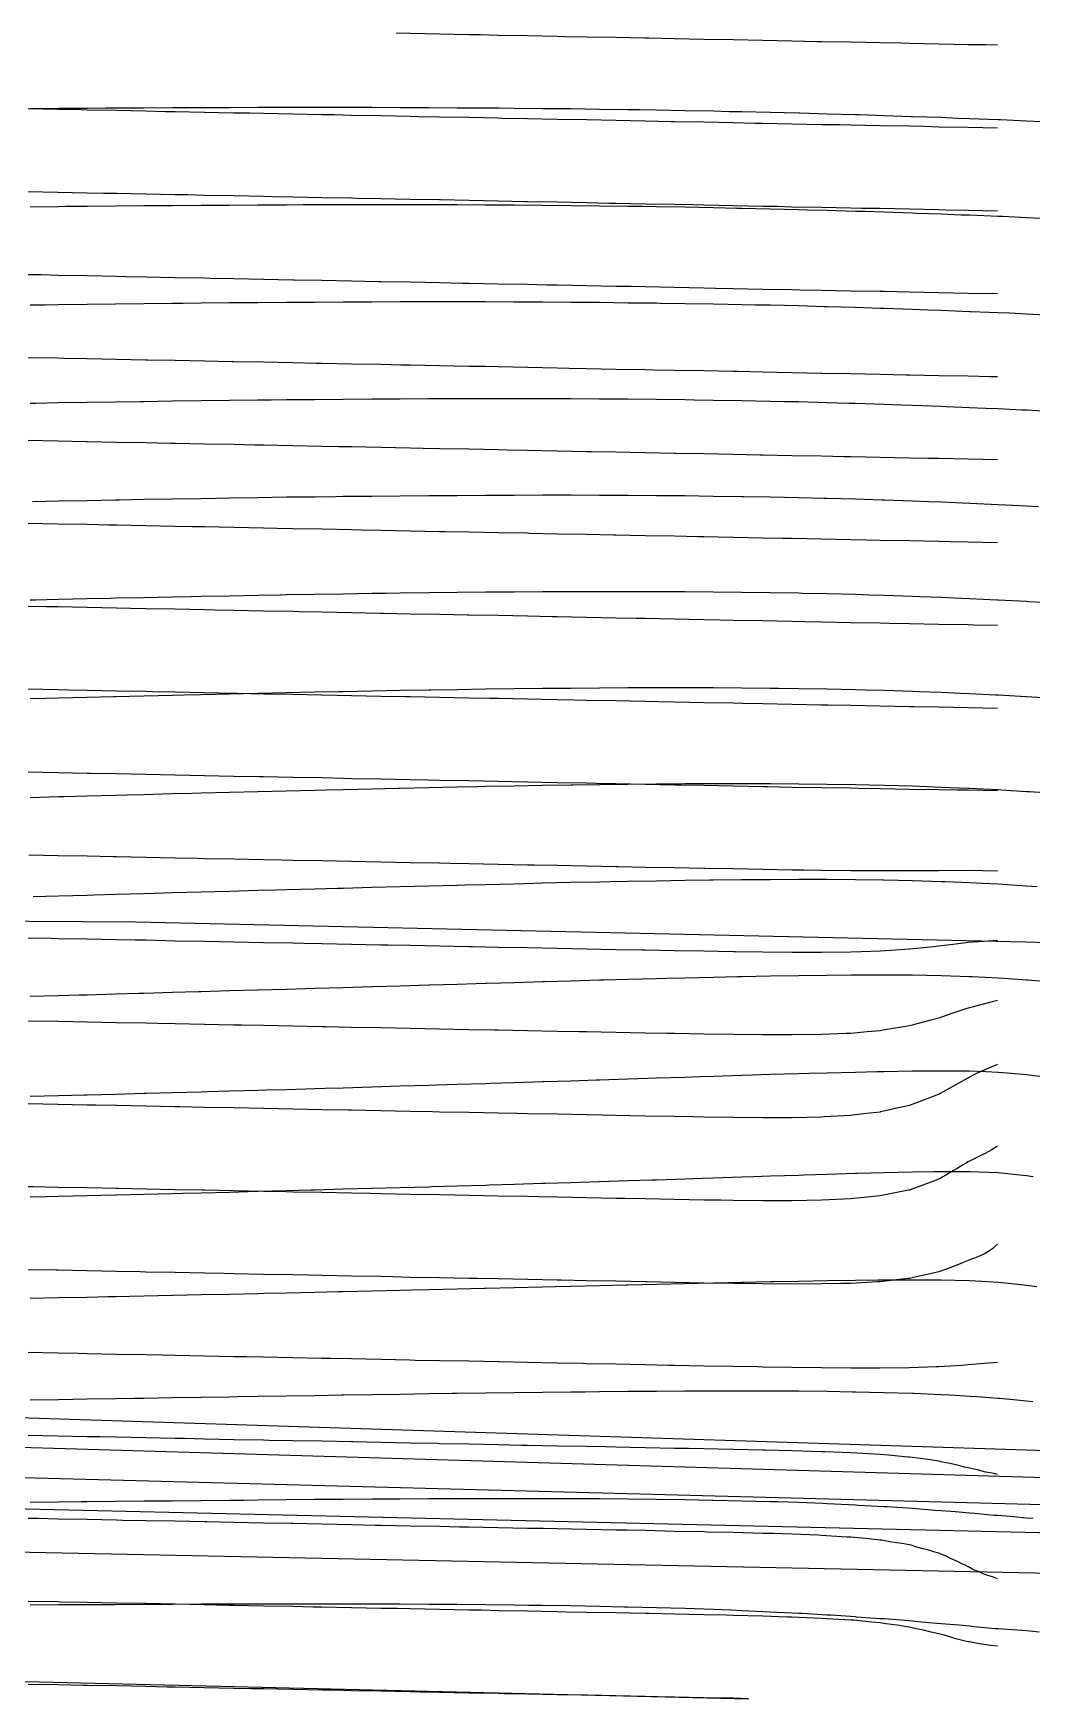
# Model space of a CAD drawing. Header units: metres. Extents: x 0 to 7092, y 40 to 458.
# Drawn here: x 4513 to 4586.7, y 40 to 163 of the extents above; entities that cross this region are included whole.
import ezdxf

# ---------------------------------------------------------------- set-up
doc = ezdxf.new("R2010")
doc.units = ezdxf.units.M

msp = doc.modelspace()

# ---------------------------------------------------------------- linework, layer by layer
at = {"color": 1}
msp.add_lwpolyline([(4390.12, 101.23), (4457.78, 97.77), (4457.78, 97.77), (4457.78, 97.77), (4457.78, 97.77), (4457.78, 97.77), (4520.57, 97.38), (4520.57, 97.38), (4520.57, 97.38), (4520.57, 97.38), (4520.57, 97.38), (4520.57, 97.38), (4520.57, 97.38), (4520.57, 97.38), (4520.57, 97.38), (4586.28, 95.89), (4586.28, 95.89), (4586.28, 95.89), (4586.28, 95.89), (4586.28, 95.89), (4586.28, 95.89), (4645.58, 93.96)], dxfattribs=at)
at = {"layer": 'Contour_Level_1'}
msp.add_lwpolyline([(4584.2, 162.12), (4583.33, 162.14), (4582.03, 162.16), (4579.86, 162.21), (4577.7, 162.25), (4577.11, 162.26), (4575.53, 162.29), (4573.36, 162.34), (4571.19, 162.38), (4570.89, 162.38), (4569.02, 162.42), (4566.86, 162.46), (4564.69, 162.51), (4564.67, 162.51), (4562.52, 162.55), (4560.35, 162.59), (4558.45, 162.63), (4558.18, 162.64), (4556.02, 162.68), (4553.85, 162.72), (4552.24, 162.75), (4551.68, 162.76), (4549.51, 162.81), (4547.34, 162.85), (4546.02, 162.88), (4545.17, 162.89), (4543.01, 162.94), (4540.84, 162.98), (4539.8, 163)], dxfattribs=at)
at = {"layer": 'Contour_Level_10'}
for points in [[(4588.43, 120.91), (4586.51, 121.02), (4586.33, 121.03), (4584.23, 121.13), (4584.15, 121.14), (4582.13, 121.23), (4581.5, 121.26), (4580.03, 121.32), (4578.45, 121.38), (4577.92, 121.4), (4575.82, 121.48), (4574.75, 121.51), (4573.72, 121.54), (4571.62, 121.59), (4569.79, 121.63), (4569.52, 121.64), (4567.42, 121.67), (4565.32, 121.7), (4563.22, 121.73), (4561.12, 121.74), (4559.19, 121.75), (4559.01, 121.75), (4556.91, 121.76), (4554.81, 121.76), (4552.71, 121.75), (4552.46, 121.75), (4550.61, 121.75), (4548.51, 121.73), (4546.41, 121.72), (4544.31, 121.69), (4542.21, 121.67), (4540.1, 121.64), (4539.07, 121.63), (4538, 121.62), (4535.9, 121.58), (4533.8, 121.55), (4531.7, 121.52), (4531.25, 121.51), (4529.6, 121.48), (4527.5, 121.44), (4525.4, 121.4), (4524.7, 121.38), (4523.3, 121.36), (4521.19, 121.31), (4519.09, 121.27), (4518.75, 121.26), (4516.99, 121.22), (4514.89, 121.18), (4513.18, 121.14), (4512.79, 121.13)], [(4584.2, 107.05), (4582.03, 107.09), (4581.22, 107.1), (4579.86, 107.13), (4577.7, 107.16), (4575.53, 107.2), (4573.96, 107.23), (4573.36, 107.24), (4571.19, 107.27), (4569.02, 107.31), (4567.2, 107.35), (4566.86, 107.35), (4564.69, 107.4), (4562.52, 107.44), (4560.84, 107.47), (4560.35, 107.48), (4558.18, 107.52), (4556.02, 107.57), (4554.58, 107.59), (4553.85, 107.61), (4551.68, 107.65), (4549.51, 107.69), (4548.36, 107.72), (4547.34, 107.74), (4545.17, 107.78), (4543.01, 107.82), (4542.14, 107.84), (4540.84, 107.87), (4538.67, 107.91), (4536.5, 107.95), (4535.92, 107.96), (4534.33, 108), (4532.17, 108.04), (4530, 108.08), (4529.7, 108.09), (4527.83, 108.12), (4525.66, 108.17), (4523.49, 108.21), (4523.48, 108.21), (4521.33, 108.25), (4519.16, 108.3), (4517.27, 108.33), (4516.99, 108.34), (4514.82, 108.38), (4512.65, 108.42)]]:
    msp.add_lwpolyline(points, dxfattribs=at)
at = {"layer": 'Contour_Level_11'}
for points in [[(4588.33, 113.87), (4586.33, 114), (4586.31, 114), (4584.23, 114.11), (4584.04, 114.12), (4582.13, 114.21), (4581.45, 114.24), (4580.03, 114.31), (4578.4, 114.37), (4577.92, 114.38), (4575.82, 114.45), (4574.43, 114.49), (4573.72, 114.51), (4571.62, 114.56), (4569.52, 114.59), (4568.03, 114.61), (4567.42, 114.62), (4565.32, 114.64), (4563.22, 114.65), (4561.12, 114.66), (4559.01, 114.66), (4556.91, 114.65), (4554.81, 114.64), (4552.71, 114.62), (4551.57, 114.61), (4550.61, 114.6), (4548.51, 114.58), (4546.41, 114.55), (4544.31, 114.52), (4542.36, 114.49), (4542.21, 114.49), (4540.1, 114.45), (4538, 114.41), (4535.9, 114.37), (4535.58, 114.37), (4533.8, 114.33), (4531.7, 114.29), (4529.64, 114.24), (4529.6, 114.24), (4527.5, 114.2), (4525.4, 114.15), (4524.16, 114.12), (4523.3, 114.1), (4521.19, 114.05), (4519.09, 114), (4518.94, 114), (4516.99, 113.95), (4514.89, 113.9), (4513.92, 113.87), (4512.79, 113.85)], [(4584.2, 101.13), (4582.03, 101.16), (4579.86, 101.15), (4577.7, 101.14), (4575.53, 101.14), (4573.36, 101.15), (4571.19, 101.17), (4569.9, 101.19), (4569.02, 101.2), (4566.86, 101.24), (4564.69, 101.28), (4562.62, 101.32), (4562.52, 101.32), (4560.35, 101.36), (4558.18, 101.4), (4556.25, 101.44), (4556.02, 101.44), (4553.85, 101.49), (4551.68, 101.53), (4550, 101.56), (4549.51, 101.57), (4547.34, 101.61), (4545.17, 101.66), (4543.78, 101.68), (4543.01, 101.7), (4540.84, 101.74), (4538.67, 101.79), (4537.56, 101.81), (4536.5, 101.83), (4534.33, 101.87), (4532.17, 101.91), (4531.34, 101.93), (4530, 101.96), (4527.83, 102), (4525.66, 102.04), (4525.13, 102.05), (4523.49, 102.09), (4521.33, 102.13), (4519.16, 102.17), (4518.91, 102.18), (4516.99, 102.22), (4514.82, 102.26), (4512.69, 102.3)]]:
    msp.add_lwpolyline(points, dxfattribs=at)
at = {"layer": 'Contour_Level_12'}
for points in [[(4588.42, 106.86), (4586.55, 106.98), (4586.33, 106.99), (4584.46, 107.1), (4584.23, 107.12), (4582.13, 107.22), (4582.03, 107.23), (4580.03, 107.31), (4578.98, 107.35), (4577.92, 107.39), (4575.82, 107.45), (4574.72, 107.47), (4573.72, 107.49), (4571.62, 107.53), (4569.52, 107.55), (4567.42, 107.57), (4565.32, 107.57), (4563.22, 107.57), (4561.12, 107.56), (4559.01, 107.55), (4556.91, 107.52), (4554.81, 107.5), (4552.88, 107.47), (4552.71, 107.47), (4550.61, 107.44), (4548.51, 107.4), (4546.41, 107.36), (4545.84, 107.35), (4544.31, 107.32), (4542.21, 107.27), (4540.1, 107.23), (4539.98, 107.23), (4538, 107.18), (4535.9, 107.13), (4534.64, 107.1), (4533.8, 107.08), (4531.7, 107.03), (4529.6, 106.98), (4529.59, 106.98), (4527.5, 106.93), (4525.4, 106.87), (4524.72, 106.86), (4523.3, 106.82), (4521.19, 106.76), (4519.96, 106.73), (4519.09, 106.71), (4516.99, 106.65), (4515.28, 106.61), (4514.89, 106.6), (4512.79, 106.54)], [(4584.2, 96), (4582.78, 95.9), (4582.03, 95.84), (4581.49, 95.77), (4580.5, 95.65), (4579.86, 95.57), (4579.46, 95.53), (4578.24, 95.41), (4577.7, 95.35), (4576.67, 95.28), (4575.53, 95.21), (4574.12, 95.16), (4573.36, 95.13), (4571.19, 95.11), (4569.02, 95.11), (4566.86, 95.13), (4564.84, 95.16), (4564.69, 95.16), (4562.52, 95.2), (4560.35, 95.24), (4558.18, 95.28), (4557.96, 95.28), (4556.02, 95.32), (4553.85, 95.36), (4551.68, 95.4), (4551.66, 95.41), (4549.51, 95.45), (4547.34, 95.49), (4545.43, 95.53), (4545.17, 95.53), (4543.01, 95.58), (4540.84, 95.62), (4539.21, 95.65), (4538.67, 95.66), (4536.5, 95.71), (4534.33, 95.75), (4532.99, 95.77), (4532.17, 95.79), (4530, 95.83), (4527.83, 95.88), (4526.77, 95.9), (4525.66, 95.92), (4523.49, 95.96), (4521.33, 96.01), (4520.55, 96.02), (4519.16, 96.05), (4516.99, 96.09), (4514.82, 96.13), (4514.33, 96.14), (4512.65, 96.18)]]:
    msp.add_lwpolyline(points, dxfattribs=at)
at = {"layer": 'Contour_Level_13'}
for points in [[(4587.13, 99.96), (4586.33, 100.02), (4585.28, 100.08), (4584.23, 100.15), (4583.09, 100.21), (4582.13, 100.26), (4580.3, 100.33), (4580.03, 100.34), (4577.92, 100.41), (4575.82, 100.45), (4575.73, 100.45), (4573.72, 100.48), (4571.62, 100.5), (4569.52, 100.5), (4567.42, 100.49), (4565.32, 100.48), (4563.22, 100.46), (4562.94, 100.45), (4561.12, 100.43), (4559.01, 100.39), (4556.91, 100.36), (4555.59, 100.33), (4554.81, 100.31), (4552.71, 100.27), (4550.61, 100.22), (4549.94, 100.21), (4548.51, 100.17), (4546.41, 100.12), (4544.88, 100.08), (4544.31, 100.07), (4542.21, 100.02), (4540.1, 99.96), (4540.1, 99.96), (4538, 99.91), (4535.9, 99.85), (4535.47, 99.84), (4533.8, 99.79), (4531.7, 99.74), (4530.93, 99.71), (4529.6, 99.68), (4527.5, 99.62), (4526.43, 99.59), (4525.4, 99.56), (4523.3, 99.51), (4521.95, 99.47), (4521.19, 99.45), (4519.09, 99.39), (4517.48, 99.35), (4516.99, 99.33), (4514.89, 99.27), (4513, 99.22)], [(4584.2, 91.57), (4583.81, 91.47), (4583.34, 91.34), (4582.86, 91.22), (4582.39, 91.1), (4582.03, 91), (4581.94, 90.97), (4581.55, 90.85), (4581.18, 90.73), (4580.82, 90.6), (4580.47, 90.48), (4580.13, 90.36), (4579.86, 90.26), (4579.77, 90.23), (4579.28, 90.11), (4578.8, 89.99), (4578.34, 89.86), (4577.89, 89.74), (4577.7, 89.69), (4577.26, 89.62), (4576.5, 89.5), (4575.76, 89.37), (4575.53, 89.33), (4574.58, 89.25), (4573.36, 89.14), (4573.02, 89.13), (4571.19, 89.05), (4569.02, 89.02), (4566.86, 89.02), (4564.69, 89.05), (4562.52, 89.08), (4560.35, 89.12), (4559.78, 89.13), (4558.18, 89.16), (4556.02, 89.2), (4553.85, 89.24), (4553.32, 89.25), (4551.68, 89.28), (4549.51, 89.32), (4547.34, 89.37), (4547.07, 89.37), (4545.17, 89.41), (4543.01, 89.45), (4540.85, 89.5), (4540.84, 89.5), (4538.67, 89.54), (4536.5, 89.58), (4534.63, 89.62), (4534.33, 89.62), (4532.17, 89.67), (4530, 89.71), (4528.41, 89.74), (4527.83, 89.75), (4525.66, 89.8), (4523.49, 89.84), (4522.19, 89.86), (4521.33, 89.88), (4519.16, 89.92), (4516.99, 89.97), (4515.97, 89.99), (4514.82, 90.01), (4512.65, 90.05)]]:
    msp.add_lwpolyline(points, dxfattribs=at)
at = {"layer": 'Contour_Level_14'}
for points in [[(4587.85, 92.94), (4586.44, 93.07), (4586.33, 93.08), (4584.65, 93.19), (4584.23, 93.22), (4582.33, 93.31), (4582.13, 93.32), (4580.03, 93.39), (4577.92, 93.43), (4576.54, 93.44), (4575.82, 93.44), (4573.72, 93.44), (4573.39, 93.44), (4571.62, 93.42), (4569.52, 93.4), (4567.42, 93.36), (4565.32, 93.32), (4564.99, 93.31), (4563.22, 93.27), (4561.12, 93.22), (4559.77, 93.19), (4559.01, 93.17), (4556.91, 93.11), (4555.14, 93.07), (4554.81, 93.06), (4552.71, 93), (4550.76, 92.94), (4550.61, 92.94), (4548.51, 92.88), (4546.5, 92.82), (4546.41, 92.82), (4544.31, 92.76), (4542.27, 92.7), (4542.21, 92.69), (4540.1, 92.63), (4538.05, 92.57), (4538, 92.57), (4535.9, 92.51), (4533.82, 92.45), (4533.8, 92.45), (4531.7, 92.39), (4529.6, 92.33), (4529.54, 92.33), (4527.5, 92.27), (4525.4, 92.21), (4525.22, 92.2), (4523.3, 92.15), (4521.19, 92.09), (4520.84, 92.08), (4519.09, 92.03), (4516.99, 91.97), (4516.4, 91.96), (4514.89, 91.92), (4512.79, 91.86)], [(4584.2, 86.84), (4584.08, 86.79), (4583.78, 86.66), (4583.48, 86.54), (4583.19, 86.42), (4582.91, 86.29), (4582.64, 86.17), (4582.39, 86.05), (4582.17, 85.92), (4582.03, 85.84), (4581.95, 85.8), (4581.73, 85.68), (4581.5, 85.56), (4581.28, 85.43), (4581.06, 85.31), (4580.84, 85.19), (4580.62, 85.06), (4580.4, 84.94), (4580.19, 84.82), (4579.97, 84.69), (4579.86, 84.63), (4579.7, 84.57), (4579.37, 84.45), (4579.05, 84.32), (4578.72, 84.2), (4578.4, 84.08), (4578.07, 83.95), (4577.75, 83.83), (4577.7, 83.81), (4577.23, 83.71), (4576.67, 83.59), (4576.12, 83.46), (4575.56, 83.34), (4575.53, 83.33), (4574.53, 83.22), (4573.48, 83.09), (4573.36, 83.08), (4571.4, 82.97), (4571.19, 82.96), (4569.02, 82.91), (4566.86, 82.91), (4564.69, 82.93), (4562.52, 82.96), (4561.73, 82.97), (4560.35, 82.99), (4558.18, 83.03), (4556.02, 83.07), (4555, 83.09), (4553.85, 83.12), (4551.68, 83.16), (4549.51, 83.2), (4548.72, 83.22), (4547.34, 83.24), (4545.17, 83.29), (4543.01, 83.33), (4542.49, 83.34), (4540.84, 83.37), (4538.67, 83.41), (4536.5, 83.46), (4536.27, 83.46), (4534.33, 83.5), (4532.17, 83.54), (4530.05, 83.59), (4530, 83.59), (4527.83, 83.63), (4525.66, 83.67), (4523.83, 83.71), (4523.49, 83.72), (4521.33, 83.76), (4519.16, 83.8), (4517.62, 83.83), (4516.99, 83.84), (4514.82, 83.89), (4512.65, 83.93)]]:
    msp.add_lwpolyline(points, dxfattribs=at)
at = {"layer": 'Contour_Level_15'}
for points in [[(4587.52, 85.92), (4586.5, 86.05), (4586.33, 86.07), (4585.23, 86.17), (4584.23, 86.26), (4583.34, 86.29), (4582.13, 86.34), (4580.03, 86.35), (4577.92, 86.34), (4575.82, 86.31), (4575.28, 86.29), (4573.72, 86.26), (4571.62, 86.21), (4570.26, 86.17), (4569.52, 86.15), (4567.42, 86.09), (4566.11, 86.05), (4565.32, 86.02), (4563.22, 85.96), (4562.21, 85.92), (4561.12, 85.89), (4559.01, 85.82), (4558.38, 85.8), (4556.91, 85.75), (4554.81, 85.69), (4554.56, 85.68), (4552.71, 85.62), (4550.7, 85.56), (4550.61, 85.55), (4548.51, 85.49), (4546.78, 85.43), (4546.41, 85.42), (4544.31, 85.36), (4542.79, 85.31), (4542.21, 85.29), (4540.1, 85.23), (4538.71, 85.19), (4538, 85.17), (4535.9, 85.1), (4534.53, 85.06), (4533.8, 85.04), (4531.7, 84.98), (4530.26, 84.94), (4529.6, 84.92), (4527.5, 84.86), (4525.89, 84.82), (4525.4, 84.8), (4523.3, 84.75), (4521.41, 84.69), (4521.19, 84.69), (4519.09, 84.63), (4516.99, 84.58), (4516.81, 84.57), (4514.89, 84.52), (4512.79, 84.47)], [(4584.2, 80.82), (4584.12, 80.75), (4583.93, 80.63), (4583.73, 80.51), (4583.51, 80.38), (4583.27, 80.26), (4583.02, 80.14), (4582.77, 80.02), (4582.52, 79.89), (4582.27, 79.77), (4582.03, 79.65), (4582.03, 79.65), (4581.83, 79.52), (4581.62, 79.4), (4581.41, 79.28), (4581.21, 79.15), (4581, 79.03), (4580.79, 78.91), (4580.58, 78.78), (4580.37, 78.66), (4580.16, 78.54), (4579.95, 78.41), (4579.86, 78.36), (4579.67, 78.29), (4579.34, 78.17), (4579.01, 78.05), (4578.67, 77.92), (4578.34, 77.8), (4578, 77.68), (4577.7, 77.57), (4577.62, 77.55), (4577.01, 77.43), (4576.4, 77.31), (4575.78, 77.18), (4575.53, 77.13), (4574.81, 77.06), (4573.59, 76.94), (4573.36, 76.91), (4571.22, 76.81), (4571.19, 76.81), (4569.02, 76.78), (4566.86, 76.78), (4564.69, 76.8), (4563.76, 76.81), (4562.52, 76.83), (4560.35, 76.87), (4558.18, 76.91), (4556.68, 76.94), (4556.02, 76.95), (4553.85, 76.99), (4551.68, 77.03), (4550.37, 77.06), (4549.51, 77.08), (4547.34, 77.12), (4545.17, 77.16), (4544.13, 77.18), (4543.01, 77.21), (4540.84, 77.25), (4538.67, 77.29), (4537.91, 77.31), (4536.5, 77.33), (4534.33, 77.38), (4532.17, 77.42), (4531.69, 77.43), (4530, 77.46), (4527.83, 77.51), (4525.66, 77.55), (4525.48, 77.55), (4523.49, 77.59), (4521.33, 77.63), (4519.26, 77.68), (4519.16, 77.68), (4516.99, 77.72), (4514.82, 77.76), (4513.04, 77.8), (4512.65, 77.81)]]:
    msp.add_lwpolyline(points, dxfattribs=at)
at = {"layer": 'Contour_Level_16'}
for points in [[(4586.82, 78.54), (4586.33, 78.61), (4585.83, 78.66), (4584.7, 78.78), (4584.23, 78.84), (4582.16, 78.91), (4582.13, 78.91), (4580.03, 78.91), (4579.49, 78.91), (4577.92, 78.89), (4575.82, 78.84), (4573.85, 78.78), (4573.72, 78.78), (4571.62, 78.72), (4569.9, 78.66), (4569.52, 78.65), (4567.42, 78.58), (4566.17, 78.54), (4565.32, 78.51), (4563.22, 78.44), (4562.45, 78.41), (4561.12, 78.37), (4559.01, 78.3), (4558.67, 78.29), (4556.91, 78.24), (4554.81, 78.17), (4554.79, 78.17), (4552.71, 78.1), (4550.8, 78.05), (4550.61, 78.04), (4548.51, 77.98), (4546.68, 77.92), (4546.41, 77.91), (4544.31, 77.85), (4542.43, 77.8), (4542.21, 77.79), (4540.1, 77.73), (4538.05, 77.68), (4538, 77.67), (4535.9, 77.62), (4533.8, 77.56), (4533.54, 77.55), (4531.7, 77.5), (4529.6, 77.45), (4528.88, 77.43), (4527.5, 77.39), (4525.4, 77.34), (4524.08, 77.31), (4523.3, 77.29), (4521.19, 77.23), (4519.13, 77.18), (4519.09, 77.18), (4516.99, 77.13), (4514.89, 77.08), (4514, 77.06), (4512.79, 77.03)], [(4584.2, 73.54), (4584.09, 73.49), (4583.98, 73.37), (4583.84, 73.24), (4583.68, 73.12), (4583.49, 73), (4583.27, 72.87), (4583.02, 72.75), (4582.74, 72.63), (4582.42, 72.5), (4582.08, 72.38), (4582.03, 72.36), (4581.78, 72.26), (4581.49, 72.14), (4581.18, 72.01), (4580.86, 71.89), (4580.54, 71.77), (4580.21, 71.64), (4579.86, 71.52), (4579.86, 71.52), (4579.33, 71.4), (4578.78, 71.27), (4578.21, 71.15), (4577.7, 71.04), (4577.58, 71.03), (4576.53, 70.9), (4575.53, 70.79), (4575.34, 70.78), (4573.36, 70.67), (4572.63, 70.66), (4571.19, 70.63), (4569.02, 70.62), (4566.86, 70.64), (4565.48, 70.66), (4564.69, 70.67), (4562.52, 70.7), (4560.35, 70.74), (4558.33, 70.78), (4558.18, 70.78), (4556.02, 70.83), (4553.85, 70.87), (4552.01, 70.9), (4551.68, 70.91), (4549.51, 70.95), (4547.34, 71), (4545.78, 71.03), (4545.17, 71.04), (4543.01, 71.08), (4540.84, 71.12), (4539.55, 71.15), (4538.67, 71.17), (4536.5, 71.21), (4534.33, 71.25), (4533.34, 71.27), (4532.17, 71.3), (4530, 71.34), (4527.83, 71.38), (4527.12, 71.4), (4525.66, 71.43), (4523.49, 71.47), (4521.33, 71.51), (4520.9, 71.52), (4519.16, 71.55), (4516.99, 71.6), (4514.82, 71.64), (4514.68, 71.64), (4512.65, 71.68)]]:
    msp.add_lwpolyline(points, dxfattribs=at)
at = {"layer": 'Contour_Level_17'}
for points in [[(4587.1, 70.41), (4586.33, 70.51), (4586.14, 70.53), (4585.01, 70.66), (4584.23, 70.74), (4583.47, 70.78), (4582.13, 70.85), (4580.03, 70.9), (4579.63, 70.9), (4577.92, 70.92), (4575.82, 70.91), (4575.38, 70.9), (4573.72, 70.89), (4571.62, 70.86), (4569.52, 70.82), (4567.7, 70.78), (4567.42, 70.78), (4565.32, 70.73), (4563.22, 70.68), (4562.08, 70.66), (4561.12, 70.64), (4559.01, 70.59), (4556.91, 70.54), (4556.78, 70.53), (4554.81, 70.49), (4552.71, 70.44), (4551.54, 70.41), (4550.61, 70.39), (4548.51, 70.34), (4546.41, 70.29), (4546.29, 70.29), (4544.31, 70.24), (4542.21, 70.19), (4540.97, 70.17), (4540.1, 70.15), (4538, 70.1), (4535.9, 70.05), (4535.56, 70.04), (4533.8, 70), (4531.7, 69.96), (4530.03, 69.92), (4529.6, 69.91), (4527.5, 69.86), (4525.4, 69.82), (4524.37, 69.8), (4523.3, 69.77), (4521.19, 69.73), (4519.09, 69.68), (4518.53, 69.67), (4516.99, 69.64), (4514.89, 69.6), (4512.79, 69.56)], [(4584.2, 64.82), (4583.22, 64.75), (4582.03, 64.66), (4581.56, 64.62), (4579.86, 64.51), (4579.7, 64.5), (4577.7, 64.43), (4575.53, 64.4), (4573.36, 64.41), (4571.19, 64.43), (4569.02, 64.46), (4566.86, 64.49), (4566.47, 64.5), (4564.69, 64.53), (4562.52, 64.57), (4560.35, 64.62), (4559.92, 64.62), (4558.18, 64.66), (4556.02, 64.7), (4553.85, 64.74), (4553.64, 64.75), (4551.68, 64.79), (4549.51, 64.83), (4547.42, 64.87), (4547.34, 64.87), (4545.17, 64.92), (4543.01, 64.96), (4541.2, 64.99), (4540.84, 65), (4538.67, 65.04), (4536.5, 65.09), (4534.98, 65.12), (4534.33, 65.13), (4532.17, 65.17), (4530, 65.22), (4528.76, 65.24), (4527.83, 65.26), (4525.66, 65.3), (4523.49, 65.34), (4522.54, 65.36), (4521.33, 65.39), (4519.16, 65.43), (4516.99, 65.47), (4516.32, 65.49), (4514.82, 65.52), (4512.65, 65.56)]]:
    msp.add_lwpolyline(points, dxfattribs=at)
at = {"layer": 'Contour_Level_18'}
for points in [[(4586.81, 61.92), (4586.33, 61.97), (4585.61, 62.04), (4584.33, 62.16), (4584.23, 62.17), (4582.7, 62.29), (4582.13, 62.33), (4580.69, 62.41), (4580.03, 62.45), (4578, 62.53), (4577.92, 62.53), (4575.82, 62.6), (4573.72, 62.65), (4573.49, 62.65), (4571.62, 62.69), (4569.52, 62.71), (4567.42, 62.72), (4565.32, 62.72), (4563.22, 62.72), (4561.12, 62.71), (4559.01, 62.7), (4556.91, 62.69), (4554.81, 62.67), (4553.75, 62.65), (4552.71, 62.64), (4550.61, 62.62), (4548.51, 62.59), (4546.41, 62.57), (4544.31, 62.54), (4543.97, 62.53), (4542.21, 62.51), (4540.1, 62.47), (4538, 62.44), (4535.9, 62.41), (4535.78, 62.41), (4533.8, 62.38), (4531.7, 62.34), (4529.6, 62.31), (4528.07, 62.29), (4527.5, 62.28), (4525.4, 62.24), (4523.3, 62.21), (4521.19, 62.17), (4520.47, 62.16), (4519.09, 62.14), (4516.99, 62.11), (4514.89, 62.07), (4512.79, 62.04)], [(4584.2, 56.56), (4583.91, 56.62), (4583.34, 56.74), (4582.78, 56.87), (4582.26, 56.99), (4582.03, 57.05), (4581.75, 57.11), (4581.23, 57.24), (4580.68, 57.36), (4580.12, 57.48), (4579.86, 57.54), (4579.39, 57.61), (4578.52, 57.73), (4577.7, 57.84), (4577.57, 57.85), (4576.15, 57.98), (4575.53, 58.03), (4574.26, 58.1), (4573.36, 58.15), (4571.45, 58.22), (4571.19, 58.23), (4569.02, 58.3), (4567.07, 58.35), (4566.86, 58.35), (4564.69, 58.4), (4562.52, 58.45), (4561.39, 58.47), (4560.35, 58.49), (4558.18, 58.53), (4556.02, 58.58), (4555.26, 58.59), (4553.85, 58.62), (4551.68, 58.66), (4549.51, 58.71), (4549.05, 58.71), (4547.34, 58.75), (4545.17, 58.79), (4543.01, 58.83), (4542.84, 58.84), (4540.84, 58.88), (4538.67, 58.92), (4536.62, 58.96), (4536.5, 58.96), (4534.33, 59.01), (4532.17, 59.05), (4530.4, 59.08), (4530, 59.09), (4527.83, 59.13), (4525.66, 59.18), (4524.18, 59.21), (4523.49, 59.22), (4521.33, 59.26), (4519.16, 59.31), (4517.96, 59.33), (4516.99, 59.35), (4514.82, 59.39), (4512.65, 59.44)]]:
    msp.add_lwpolyline(points, dxfattribs=at)
at = {"layer": 'Contour_Level_19'}
for points in [[(3386.6, 97), (5157.42, 40)], [(4586.83, 53.3), (4586.33, 53.34), (4585.37, 53.42), (4584.23, 53.52), (4583.91, 53.54), (4582.53, 53.67), (4582.13, 53.7), (4581.09, 53.79), (4580.03, 53.88), (4579.57, 53.91), (4577.93, 54.04), (4577.92, 54.04), (4576.05, 54.16), (4575.82, 54.17), (4573.9, 54.28), (4573.72, 54.29), (4571.62, 54.39), (4571.3, 54.41), (4569.52, 54.48), (4567.96, 54.53), (4567.42, 54.55), (4565.32, 54.6), (4563.22, 54.65), (4563.14, 54.65), (4561.12, 54.69), (4559.01, 54.72), (4556.91, 54.74), (4554.81, 54.75), (4552.71, 54.76), (4550.61, 54.77), (4548.51, 54.77), (4546.41, 54.77), (4544.31, 54.76), (4542.21, 54.75), (4540.1, 54.74), (4538, 54.73), (4535.9, 54.71), (4533.8, 54.7), (4531.7, 54.68), (4529.6, 54.66), (4528.53, 54.65), (4527.5, 54.64), (4525.4, 54.62), (4523.3, 54.6), (4521.19, 54.58), (4519.09, 54.56), (4516.99, 54.53), (4516.56, 54.53), (4514.89, 54.51), (4512.79, 54.49)], [(4584.2, 48.86), (4584.19, 48.86), (4583.82, 48.99), (4583.47, 49.11), (4583.14, 49.23), (4582.83, 49.36), (4582.55, 49.48), (4582.29, 49.6), (4582.06, 49.73), (4582.03, 49.74), (4581.81, 49.85), (4581.55, 49.97), (4581.29, 50.1), (4581.03, 50.22), (4580.76, 50.34), (4580.5, 50.47), (4580.22, 50.59), (4579.95, 50.71), (4579.86, 50.75), (4579.56, 50.83), (4579.13, 50.96), (4578.7, 51.08), (4578.25, 51.2), (4577.81, 51.33), (4577.7, 51.36), (4577.14, 51.45), (4576.39, 51.57), (4575.63, 51.7), (4575.53, 51.71), (4574.44, 51.82), (4573.36, 51.92), (4573.06, 51.94), (4571.19, 52.06), (4570.97, 52.07), (4569.02, 52.15), (4567.64, 52.19), (4566.86, 52.21), (4564.69, 52.27), (4562.77, 52.31), (4562.52, 52.32), (4560.35, 52.36), (4558.18, 52.41), (4556.86, 52.44), (4556.02, 52.45), (4553.85, 52.5), (4551.68, 52.54), (4550.69, 52.56), (4549.51, 52.58), (4547.34, 52.62), (4545.17, 52.67), (4544.48, 52.68), (4543.01, 52.71), (4540.84, 52.75), (4538.67, 52.8), (4538.26, 52.8), (4536.5, 52.84), (4534.33, 52.88), (4532.17, 52.93), (4532.04, 52.93), (4530, 52.97), (4527.83, 53.01), (4525.82, 53.05), (4525.66, 53.05), (4523.49, 53.1), (4521.33, 53.14), (4519.61, 53.17), (4519.16, 53.18), (4516.99, 53.23), (4514.82, 53.27), (4513.39, 53.3), (4512.65, 53.31)]]:
    msp.add_lwpolyline(points, dxfattribs=at)
at = {"layer": 'Contour_Level_2'}
msp.add_lwpolyline([(4584.2, 156), (4582.03, 156.04), (4579.86, 156.08), (4578.75, 156.11), (4577.7, 156.13), (4575.53, 156.17), (4573.36, 156.21), (4572.53, 156.23), (4571.19, 156.25), (4569.02, 156.3), (4566.86, 156.34), (4566.31, 156.35), (4564.69, 156.38), (4562.52, 156.43), (4560.35, 156.47), (4560.1, 156.47), (4558.18, 156.51), (4556.02, 156.56), (4553.88, 156.6), (4553.85, 156.6), (4551.68, 156.64), (4549.51, 156.68), (4547.66, 156.72), (4547.34, 156.73), (4545.17, 156.77), (4543.01, 156.81), (4541.44, 156.84), (4540.84, 156.86), (4538.67, 156.9), (4536.5, 156.94), (4535.22, 156.97), (4534.33, 156.98), (4532.17, 157.03), (4530, 157.07), (4529, 157.09), (4527.83, 157.11), (4525.66, 157.16), (4523.49, 157.2), (4522.79, 157.21), (4521.33, 157.24), (4519.16, 157.29), (4516.99, 157.33), (4516.57, 157.34), (4514.82, 157.37), (4512.65, 157.41)], dxfattribs=at)
at = {"layer": 'Contour_Level_20'}
for points in [[(3386.6, 91.76), (5141.49, 40)], [(4584.2, 43.87), (4583.68, 43.94), (4582.86, 44.06), (4582.13, 44.19), (4582.03, 44.2), (4581.6, 44.31), (4581.12, 44.43), (4580.67, 44.56), (4580.26, 44.68), (4579.87, 44.8), (4579.86, 44.8), (4579.29, 44.92), (4578.73, 45.05), (4578.19, 45.17), (4577.7, 45.29), (4577.65, 45.29), (4576.79, 45.42), (4575.96, 45.54), (4575.53, 45.61), (4574.89, 45.66), (4573.56, 45.79), (4573.36, 45.81), (4571.59, 45.91), (4571.19, 45.93), (4569.02, 46.02), (4568.68, 46.03), (4566.86, 46.09), (4564.69, 46.14), (4564.18, 46.16), (4562.52, 46.19), (4560.35, 46.24), (4558.46, 46.28), (4558.18, 46.28), (4556.02, 46.33), (4553.85, 46.37), (4552.32, 46.4), (4551.68, 46.42), (4549.51, 46.46), (4547.34, 46.5), (4546.12, 46.53), (4545.17, 46.54), (4543.01, 46.59), (4540.84, 46.63), (4539.9, 46.65), (4538.67, 46.67), (4536.5, 46.72), (4534.33, 46.76), (4533.69, 46.77), (4532.17, 46.8), (4530, 46.84), (4527.83, 46.89), (4527.47, 46.89), (4525.66, 46.93), (4523.49, 46.97), (4521.33, 47.02), (4521.25, 47.02), (4519.16, 47.06), (4516.99, 47.1), (4515.03, 47.14), (4514.82, 47.15), (4512.65, 47.19)], [(4587.27, 44.92), (4586.33, 45), (4585.65, 45.05), (4584.23, 45.15), (4584.04, 45.17), (4582.69, 45.29), (4582.13, 45.35), (4581.35, 45.42), (4580.03, 45.54), (4580.01, 45.54), (4578.58, 45.66), (4577.92, 45.72), (4577.08, 45.79), (4575.82, 45.89), (4575.5, 45.91), (4573.79, 46.03), (4573.72, 46.04), (4571.89, 46.16), (4571.62, 46.17), (4569.78, 46.28), (4569.52, 46.29), (4567.42, 46.4), (4567.39, 46.4), (4565.32, 46.5), (4564.55, 46.53), (4563.22, 46.58), (4561.14, 46.65), (4561.12, 46.65), (4559.01, 46.71), (4556.91, 46.77), (4556.61, 46.77), (4554.81, 46.81), (4552.71, 46.85), (4550.61, 46.88), (4549.6, 46.89), (4548.51, 46.91), (4546.41, 46.93), (4544.31, 46.95), (4542.21, 46.96), (4540.1, 46.97), (4538, 46.98), (4535.9, 46.98), (4533.8, 46.98), (4531.7, 46.98), (4529.6, 46.98), (4527.5, 46.97), (4525.4, 46.97), (4523.3, 46.96), (4521.19, 46.95), (4519.09, 46.94), (4516.99, 46.93), (4514.89, 46.92), (4512.79, 46.91)]]:
    msp.add_lwpolyline(points, dxfattribs=at)
at = {"layer": 'Contour_Level_21'}
for points in [[(2418.3, 91.48), (4565.81, 40), (4564.69, 40.03), (4562.52, 40.07), (4560.35, 40.12), (4560.09, 40.12), (4558.18, 40.16), (4556.02, 40.21), (4553.96, 40.25), (4553.85, 40.25), (4551.68, 40.29), (4549.51, 40.33), (4547.76, 40.37), (4547.34, 40.38), (4545.17, 40.42), (4543.01, 40.46), (4541.54, 40.49), (4540.84, 40.51), (4538.67, 40.55), (4536.5, 40.59), (4535.33, 40.62), (4534.33, 40.64), (4532.17, 40.68), (4530, 40.72), (4529.11, 40.74), (4527.83, 40.76), (4525.66, 40.81), (4523.49, 40.85), (4522.89, 40.86), (4521.33, 40.89), (4519.16, 40.94), (4516.99, 40.98), (4516.67, 40.98), (4514.82, 41.02), (4512.65, 41.06)], [(3386.6, 86.31), (5126, 40)]]:
    msp.add_lwpolyline(points, dxfattribs=at)
at = {"layer": 'Contour_Level_22'}
msp.add_lwpolyline([(3386.6, 80.45), (5110.37, 40)], dxfattribs=at)
at = {"layer": 'Contour_Level_23'}
msp.add_lwpolyline([(3386.6, 74.05), (5037.4, 40)], dxfattribs=at)
at = {"layer": 'Contour_Level_3'}
msp.add_lwpolyline([(4584.2, 149.87), (4582.03, 149.92), (4580.39, 149.95), (4579.86, 149.96), (4577.7, 150), (4575.53, 150.05), (4574.17, 150.07), (4573.36, 150.09), (4571.19, 150.13), (4569.02, 150.17), (4567.96, 150.2), (4566.86, 150.22), (4564.69, 150.26), (4562.52, 150.3), (4561.74, 150.32), (4560.35, 150.35), (4558.18, 150.39), (4556.02, 150.43), (4555.52, 150.44), (4553.85, 150.47), (4551.68, 150.52), (4549.51, 150.56), (4549.3, 150.56), (4547.34, 150.6), (4545.17, 150.65), (4543.08, 150.69), (4543.01, 150.69), (4540.84, 150.73), (4538.67, 150.78), (4536.86, 150.81), (4536.5, 150.82), (4534.33, 150.86), (4532.17, 150.9), (4530.65, 150.93), (4530, 150.95), (4527.83, 150.99), (4525.66, 151.03), (4524.43, 151.06), (4523.49, 151.08), (4521.33, 151.12), (4519.16, 151.16), (4518.21, 151.18), (4516.99, 151.2), (4514.82, 151.25), (4512.65, 151.29)], dxfattribs=at)
at = {"layer": 'Contour_Level_4'}
msp.add_lwpolyline([(4584.2, 143.75), (4582.03, 143.79), (4582.03, 143.79), (4579.86, 143.84), (4577.7, 143.88), (4575.82, 143.92), (4575.53, 143.92), (4573.36, 143.96), (4571.19, 144.01), (4569.6, 144.04), (4569.02, 144.05), (4566.86, 144.09), (4564.69, 144.14), (4563.38, 144.16), (4562.52, 144.18), (4560.35, 144.22), (4558.18, 144.27), (4557.16, 144.29), (4556.02, 144.31), (4553.85, 144.35), (4551.68, 144.39), (4550.94, 144.41), (4549.51, 144.44), (4547.34, 144.48), (4545.17, 144.52), (4544.72, 144.53), (4543.01, 144.57), (4540.84, 144.61), (4538.67, 144.65), (4538.51, 144.65), (4536.5, 144.69), (4534.33, 144.74), (4532.29, 144.78), (4532.17, 144.78), (4530, 144.82), (4527.83, 144.87), (4526.07, 144.9), (4525.66, 144.91), (4523.49, 144.95), (4521.33, 144.99), (4519.85, 145.02), (4519.16, 145.04), (4516.99, 145.08), (4514.82, 145.12), (4513.63, 145.15), (4512.65, 145.17)], dxfattribs=at)
at = {"layer": 'Contour_Level_5'}
for points in [[(4587.39, 156.47), (4586.33, 156.52), (4584.45, 156.6), (4584.23, 156.61), (4582.13, 156.69), (4581.27, 156.72), (4580.03, 156.77), (4577.92, 156.84), (4577.82, 156.84), (4575.82, 156.91), (4573.97, 156.97), (4573.72, 156.97), (4571.62, 157.04), (4569.6, 157.09), (4569.52, 157.09), (4567.42, 157.14), (4565.32, 157.19), (4564.39, 157.21), (4563.22, 157.24), (4561.12, 157.28), (4559.01, 157.32), (4557.77, 157.34), (4556.91, 157.35), (4554.81, 157.38), (4552.71, 157.41), (4550.61, 157.43), (4548.51, 157.45), (4547.4, 157.46), (4546.41, 157.47), (4544.31, 157.48), (4542.21, 157.49), (4540.1, 157.5), (4538, 157.51), (4535.9, 157.51), (4533.8, 157.51), (4531.7, 157.51), (4529.6, 157.51), (4527.5, 157.5), (4525.4, 157.5), (4523.3, 157.49), (4521.19, 157.48), (4519.09, 157.46), (4518.35, 157.46), (4516.99, 157.45), (4514.89, 157.44), (4512.79, 157.42)], [(4584.2, 137.63), (4583.68, 137.64), (4582.03, 137.67), (4579.86, 137.71), (4577.7, 137.76), (4577.46, 137.76), (4575.53, 137.8), (4573.36, 137.84), (4571.24, 137.88), (4571.19, 137.88), (4569.02, 137.93), (4566.86, 137.97), (4565.02, 138.01), (4564.69, 138.01), (4562.52, 138.06), (4560.35, 138.1), (4558.8, 138.13), (4558.18, 138.14), (4556.02, 138.18), (4553.85, 138.23), (4552.58, 138.25), (4551.68, 138.27), (4549.51, 138.31), (4547.34, 138.36), (4546.37, 138.38), (4545.17, 138.4), (4543.01, 138.44), (4540.84, 138.48), (4540.15, 138.5), (4538.67, 138.53), (4536.5, 138.57), (4534.33, 138.61), (4533.93, 138.62), (4532.17, 138.66), (4530, 138.7), (4527.83, 138.74), (4527.71, 138.74), (4525.66, 138.79), (4523.49, 138.83), (4521.49, 138.87), (4521.33, 138.87), (4519.16, 138.91), (4516.99, 138.96), (4515.28, 138.99), (4514.82, 139), (4512.65, 139.04)]]:
    msp.add_lwpolyline(points, dxfattribs=at)
at = {"layer": 'Contour_Level_6'}
for points in [[(4587.36, 149.33), (4586.33, 149.38), (4584.56, 149.46), (4584.23, 149.47), (4582.13, 149.56), (4581.51, 149.58), (4580.03, 149.64), (4578.18, 149.7), (4577.92, 149.71), (4575.82, 149.78), (4574.45, 149.83), (4573.72, 149.85), (4571.62, 149.91), (4570.15, 149.95), (4569.52, 149.97), (4567.42, 150.02), (4565.32, 150.06), (4564.96, 150.07), (4563.22, 150.11), (4561.12, 150.15), (4559.01, 150.18), (4558, 150.2), (4556.91, 150.21), (4554.81, 150.24), (4552.71, 150.26), (4550.61, 150.28), (4548.51, 150.3), (4546.41, 150.31), (4544.31, 150.32), (4543.9, 150.32), (4542.21, 150.32), (4540.1, 150.33), (4538, 150.33), (4535.9, 150.33), (4533.8, 150.32), (4532.95, 150.32), (4531.7, 150.31), (4529.6, 150.31), (4527.5, 150.29), (4525.4, 150.28), (4523.3, 150.27), (4521.19, 150.25), (4519.09, 150.23), (4516.99, 150.21), (4515.39, 150.2), (4514.89, 150.19), (4512.79, 150.17)], [(4584.2, 131.5), (4582.03, 131.55), (4579.86, 131.59), (4579.1, 131.6), (4577.7, 131.63), (4575.53, 131.67), (4573.36, 131.72), (4572.88, 131.73), (4571.19, 131.76), (4569.02, 131.8), (4566.86, 131.85), (4566.66, 131.85), (4564.69, 131.89), (4562.52, 131.93), (4560.45, 131.97), (4560.35, 131.97), (4558.18, 132.02), (4556.02, 132.06), (4554.23, 132.1), (4553.85, 132.1), (4551.68, 132.15), (4549.51, 132.19), (4548.01, 132.22), (4547.34, 132.23), (4545.17, 132.28), (4543.01, 132.32), (4541.79, 132.34), (4540.84, 132.36), (4538.67, 132.4), (4536.5, 132.45), (4535.57, 132.47), (4534.33, 132.49), (4532.17, 132.53), (4530, 132.58), (4529.35, 132.59), (4527.83, 132.62), (4525.66, 132.66), (4523.49, 132.7), (4523.14, 132.71), (4521.33, 132.75), (4519.16, 132.79), (4516.99, 132.83), (4516.92, 132.83), (4514.82, 132.88), (4512.65, 132.92)]]:
    msp.add_lwpolyline(points, dxfattribs=at)
at = {"layer": 'Contour_Level_7'}
for points in [[(4587.73, 142.19), (4586.33, 142.26), (4585.08, 142.32), (4584.23, 142.35), (4582.22, 142.44), (4582.13, 142.44), (4580.03, 142.53), (4579.05, 142.56), (4577.92, 142.6), (4575.82, 142.67), (4575.51, 142.68), (4573.72, 142.74), (4571.62, 142.8), (4571.39, 142.81), (4569.52, 142.86), (4567.42, 142.91), (4566.31, 142.93), (4565.32, 142.95), (4563.22, 142.99), (4561.12, 143.03), (4559.31, 143.05), (4559.01, 143.06), (4556.91, 143.08), (4554.81, 143.11), (4552.71, 143.12), (4550.61, 143.14), (4548.51, 143.15), (4546.41, 143.16), (4544.31, 143.16), (4542.21, 143.16), (4540.1, 143.16), (4538, 143.15), (4535.9, 143.14), (4533.8, 143.13), (4531.7, 143.12), (4529.6, 143.1), (4527.5, 143.09), (4525.4, 143.07), (4524.09, 143.05), (4523.3, 143.05), (4521.19, 143.02), (4519.09, 143), (4516.99, 142.97), (4514.89, 142.94), (4513.92, 142.93), (4512.79, 142.92)], [(4584.2, 125.38), (4582.03, 125.42), (4580.75, 125.45), (4579.86, 125.46), (4577.7, 125.51), (4575.53, 125.55), (4574.53, 125.57), (4573.36, 125.59), (4571.19, 125.64), (4569.02, 125.68), (4568.31, 125.69), (4566.86, 125.72), (4564.69, 125.77), (4562.52, 125.81), (4562.09, 125.82), (4560.35, 125.85), (4558.18, 125.89), (4556.02, 125.94), (4555.87, 125.94), (4553.85, 125.98), (4551.68, 126.02), (4549.65, 126.06), (4549.51, 126.07), (4547.34, 126.11), (4545.17, 126.15), (4543.43, 126.19), (4543.01, 126.19), (4540.84, 126.24), (4538.67, 126.28), (4537.21, 126.31), (4536.5, 126.32), (4534.33, 126.37), (4532.17, 126.41), (4531, 126.43), (4530, 126.45), (4527.83, 126.5), (4525.66, 126.54), (4524.78, 126.56), (4523.49, 126.58), (4521.33, 126.62), (4519.16, 126.67), (4518.56, 126.68), (4516.99, 126.71), (4514.82, 126.75), (4512.65, 126.8)]]:
    msp.add_lwpolyline(points, dxfattribs=at)
at = {"layer": 'Contour_Level_8'}
for points in [[(4588.43, 135.05), (4586.33, 135.16), (4586, 135.17), (4584.23, 135.26), (4583.33, 135.3), (4582.13, 135.35), (4580.4, 135.42), (4580.03, 135.44), (4577.92, 135.51), (4577.09, 135.54), (4575.82, 135.59), (4573.72, 135.65), (4573.25, 135.67), (4571.62, 135.71), (4569.52, 135.77), (4568.48, 135.79), (4567.42, 135.81), (4565.32, 135.86), (4563.22, 135.89), (4561.79, 135.91), (4561.12, 135.92), (4559.01, 135.95), (4556.91, 135.97), (4554.81, 135.99), (4552.71, 136), (4550.61, 136.01), (4548.51, 136.01), (4546.41, 136.01), (4544.31, 136.01), (4542.21, 136), (4540.1, 135.99), (4538, 135.98), (4535.9, 135.96), (4533.8, 135.94), (4531.7, 135.92), (4530.58, 135.91), (4529.6, 135.9), (4527.5, 135.88), (4525.4, 135.85), (4523.3, 135.82), (4521.19, 135.79), (4520.92, 135.79), (4519.09, 135.76), (4516.99, 135.73), (4514.89, 135.7), (4513.18, 135.67), (4512.79, 135.66)], [(4584.2, 119.26), (4582.43, 119.29), (4582.03, 119.3), (4579.86, 119.34), (4577.7, 119.38), (4576.19, 119.41), (4575.53, 119.43), (4573.36, 119.47), (4571.19, 119.51), (4569.96, 119.54), (4569.02, 119.56), (4566.86, 119.6), (4564.69, 119.64), (4563.73, 119.66), (4562.52, 119.68), (4560.35, 119.73), (4558.18, 119.77), (4557.51, 119.78), (4556.02, 119.81), (4553.85, 119.86), (4551.68, 119.9), (4551.29, 119.91), (4549.51, 119.94), (4547.34, 119.99), (4545.17, 120.03), (4545.07, 120.03), (4543.01, 120.07), (4540.84, 120.11), (4538.86, 120.15), (4538.67, 120.16), (4536.5, 120.2), (4534.33, 120.24), (4532.64, 120.28), (4532.17, 120.29), (4530, 120.33), (4527.83, 120.37), (4526.42, 120.4), (4525.66, 120.41), (4523.49, 120.46), (4521.33, 120.5), (4520.2, 120.52), (4519.16, 120.54), (4516.99, 120.59), (4514.82, 120.63), (4513.98, 120.65), (4512.65, 120.67)]]:
    msp.add_lwpolyline(points, dxfattribs=at)
at = {"layer": 'Contour_Level_9'}
for points in [[(4587.21, 128.03), (4586.33, 128.08), (4584.79, 128.16), (4584.23, 128.18), (4582.15, 128.28), (4582.13, 128.28), (4580.03, 128.37), (4579.13, 128.4), (4577.92, 128.45), (4575.82, 128.52), (4575.67, 128.53), (4573.72, 128.59), (4571.62, 128.64), (4571.38, 128.65), (4569.52, 128.69), (4567.42, 128.74), (4565.44, 128.77), (4565.32, 128.77), (4563.22, 128.8), (4561.12, 128.83), (4559.01, 128.85), (4556.91, 128.86), (4554.81, 128.87), (4552.71, 128.88), (4550.61, 128.88), (4548.51, 128.87), (4546.41, 128.87), (4544.31, 128.85), (4542.21, 128.84), (4540.1, 128.82), (4538, 128.8), (4535.9, 128.78), (4535.35, 128.77), (4533.8, 128.75), (4531.7, 128.73), (4529.6, 128.7), (4527.5, 128.66), (4526.53, 128.65), (4525.4, 128.63), (4523.3, 128.6), (4521.19, 128.56), (4519.35, 128.53), (4519.09, 128.52), (4516.99, 128.48), (4514.89, 128.44), (4512.95, 128.4)], [(4584.2, 113.14), (4582.03, 113.18), (4579.86, 113.22), (4578.03, 113.26), (4577.7, 113.26), (4575.53, 113.31), (4573.36, 113.35), (4571.69, 113.38), (4571.19, 113.39), (4569.02, 113.43), (4566.86, 113.48), (4565.4, 113.5), (4564.69, 113.52), (4562.52, 113.56), (4560.35, 113.6), (4559.16, 113.63), (4558.18, 113.65), (4556.02, 113.69), (4553.85, 113.73), (4552.94, 113.75), (4551.68, 113.78), (4549.51, 113.82), (4547.34, 113.86), (4546.72, 113.87), (4545.17, 113.9), (4543.01, 113.95), (4540.84, 113.99), (4540.5, 114), (4538.67, 114.03), (4536.5, 114.08), (4534.33, 114.12), (4534.28, 114.12), (4532.17, 114.16), (4530, 114.2), (4528.06, 114.24), (4527.83, 114.25), (4525.66, 114.29), (4523.49, 114.33), (4521.84, 114.37), (4521.33, 114.38), (4519.16, 114.42), (4516.99, 114.46), (4515.62, 114.49), (4514.82, 114.51), (4512.65, 114.55)]]:
    msp.add_lwpolyline(points, dxfattribs=at)

doc.saveas('drawing.dxf')
